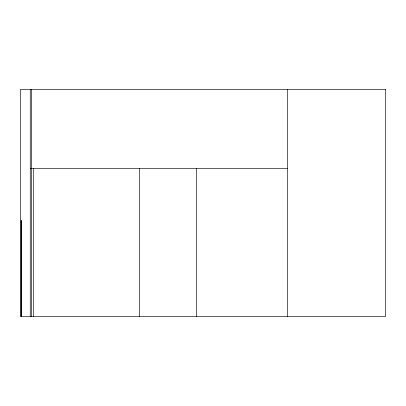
<?xml version="1.0" encoding="UTF-8"?>
<svg xmlns="http://www.w3.org/2000/svg" width="406" height="406" viewBox="0 0 406 406"><rect width="100%" height="100%" fill="white"/><g stroke="black" fill="none" stroke-linecap="round" stroke-linejoin="round"><path stroke-width="0.61" d="M30.262 168.586L287.473 168.586M287.473 89.594L287.473 316.406M196.316 168.586L196.316 316.406M139.344 168.586L139.344 316.406M33.642 168.586L33.642 316.406M31.44 89.594L31.44 316.406M30.262 89.594L30.262 316.406M21.477 316.406L21.477 220.483L21.142 220.483L21.142 316.406M385.7 89.594L20.3 89.594L20.3 316.406L385.7 316.406L385.7 89.594"/></g></svg>
